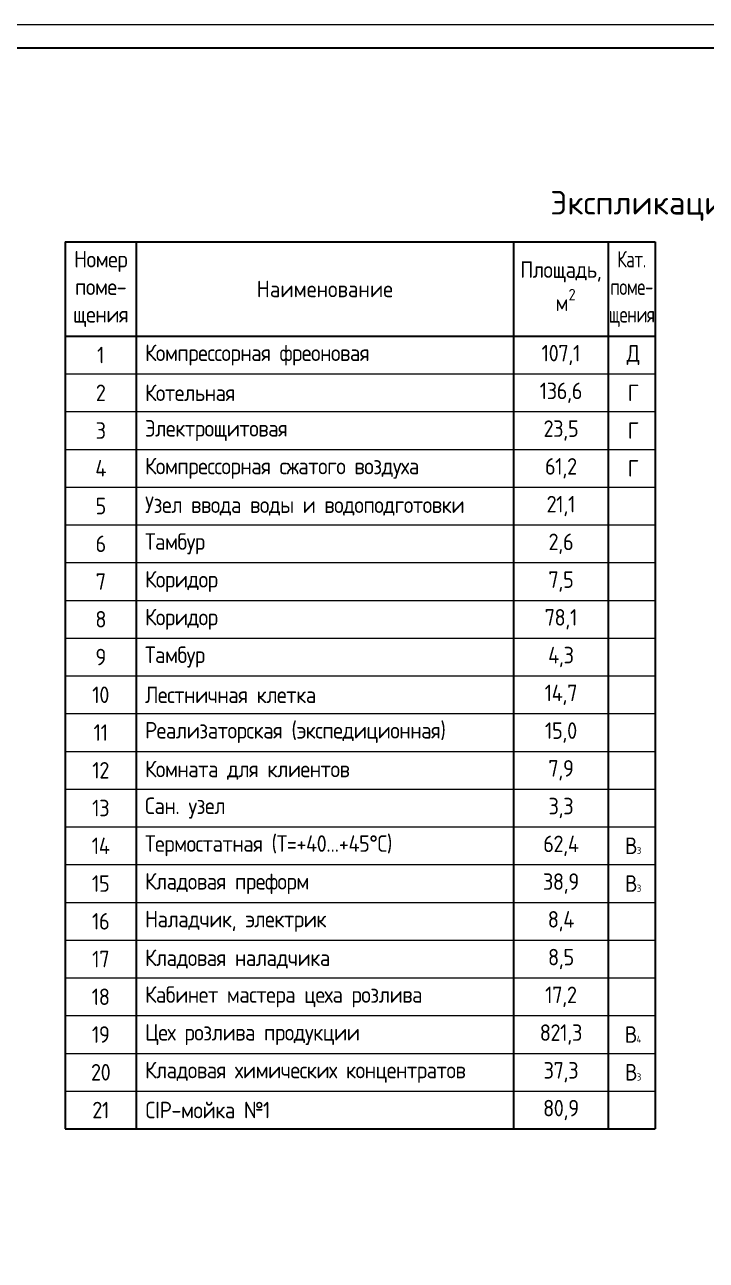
# Model space of a CAD drawing. Extents: x -965262 to 1142518, y -357520 to 71675.
# Drawn here: x 127810 to 142249, y -182172 to -155988 of the extents above; entities that cross this region are included whole.
import ezdxf

# ---------------------------------------------------------------- set-up
doc = ezdxf.new("R2010")
doc.units = 0
doc.header["$LTSCALE"] = 10
doc.layers.get('0').update_dxf_attribs({"linetype": 'CONTINUOUS', "lineweight": 30})
doc.styles.add('GOST 2.304', font='isocpeur.ttf', dxfattribs={"width": 0.75, "height": 250})
doc.styles.add('GOST-2.304_Type-B', font='isocpeur.ttf', dxfattribs={"width": 0.9})

msp = doc.modelspace()

# ---------------------------------------------------------------- linework, layer by layer
for p, q in [((128667.6, -160588.1, -3259.8), (141167.6, -160588.1, -3259.8)), ((128667.6, -160588.1, -3259.8), (128667.6, -179388.1, -3259.8)), ((130167.6, -160588.1, -3259.8), (130167.6, -179388.1, -3259.8)), ((138167.6, -160588.1, -3259.8), (138167.6, -179388.1, -3259.8)), ((140167.6, -160588.1, -3259.8), (140167.6, -179388.1, -3259.8)), ((141167.6, -160588.1, -3259.8), (141167.6, -179388.1, -3259.8)), ((128667.6, -162588.1, -3259.8), (141167.6, -162588.1, -3259.8)), ((128667.6, -179388.1, -3259.8), (141167.6, -179388.1, -3259.8))]:
    msp.add_line(p, q)
at = {"lineweight": 15}
for p, q in [((128667.6, -163388.1, -3259.8), (141167.6, -163388.1, -3259.8)), ((128667.6, -164188.1, -3259.8), (141167.6, -164188.1, -3259.8)), ((128667.6, -164988.1, -3259.8), (141167.6, -164988.1, -3259.8)), ((128667.6, -165788.1, -3259.8), (141167.6, -165788.1, -3259.8)), ((128667.6, -166588.1, -3259.8), (141167.6, -166588.1, -3259.8)), ((128667.6, -167388.1, -3259.8), (141167.6, -167388.1, -3259.8)), ((128667.6, -168188.1, -3259.8), (141167.6, -168188.1, -3259.8)), ((128667.6, -168988.1, -3259.8), (141167.6, -168988.1, -3259.8)), ((128667.6, -169788.1, -3259.8), (141167.6, -169788.1, -3259.8)), ((128667.6, -170588.1, -3259.8), (141167.6, -170588.1, -3259.8)), ((128667.6, -171388.1, -3259.8), (141167.6, -171388.1, -3259.8)), ((128667.6, -172188.1, -3259.8), (141167.6, -172188.1, -3259.8)), ((128667.6, -172988.1, -3259.8), (141167.6, -172988.1, -3259.8)), ((128667.6, -173788.1, -3259.8), (141167.6, -173788.1, -3259.8)), ((128667.6, -174588.1, -3259.8), (141167.6, -174588.1, -3259.8)), ((128667.6, -175388.1, -3259.8), (141167.6, -175388.1, -3259.8)), ((128667.6, -176188.1, -3259.8), (141167.6, -176188.1, -3259.8)), ((128667.6, -176988.1, -3259.8), (141167.6, -176988.1, -3259.8)), ((128667.6, -177788.1, -3259.8), (141167.6, -177788.1, -3259.8)), ((128667.6, -178588.1, -3259.8), (141167.6, -178588.1, -3259.8))]:
    msp.add_line(p, q, dxfattribs=at)
at = {"lineweight": 15, "elevation": -3259.8}
msp.add_lwpolyline([(169667.6, -240087.8), (169667.6, -155987.8), (50767.6, -155987.8), (50767.6, -240087.8)], close=True, dxfattribs=at)
at = {"elevation": -3259.8}
msp.add_lwpolyline([(169167.6, -239587.8), (169167.6, -156487.8), (52767.6, -156487.8), (52767.6, -239587.8)], close=True, dxfattribs=at)

# ---------------------------------------------------------------- texts
for s, insert, char_height, width, attachment_point, style in [('{\\W1;Экспликация помещений на отм. %%P0.000 (-0.600; -0.900; -1.200)}', (148917.6, -159828, -2355.5), 500, 40500, 5, 'GOST 2.304'), ('{\\fISOCPEUR|b0|i0|c204|p34;\\T0.95;Номер поме\\fISOCPEUR|b0|i0|c0|p34;-\\P\\fISOCPEUR|b0|i0|c204|p34;щения}', (129417.6, -161588.1, -3259.8), 350, 1300, 5, 'GOST-2.304_Type-B'), ('\\A1;{\\fISOCPEUR|b0|i0|c204|p34;\\T0.95;Площадь\\fISOCPEUR|b0|i0|c0|p34;,\\T1;\\P\\fISOCPEUR|b0|i0|c204|p34; м\\fISOCPEUR|b0|i0|c0|p34;\\H0.7x;\\S2^  ;}', (139167.6, -161588.1, -3259.8), 350, 2000, 5, 'GOST-2.304_Type-B'), ('\\A1;{\\fISOCPEUR|b0|i0|c204|p34;\\W0.75;\\T0.95;Кат.\\Pпоме-\\Pщения}', (140667.6, -161588.1, -3259.8), 350, 1000, 5, 'GOST-2.304_Type-B'), ('{\\fISOCPEUR|b0|i0|c204|p34;Наименование}', (134167.6, -161588.1, -3259.8), 350, 7700, 5, 'GOST-2.304_Type-B'), ('{\\T0.95;1}', (129417.6, -162988.1, -3259.8), 350, 1500, 5, 'GOST-2.304_Type-B'), ('{\\T0.95; Компрессорная фреоновая}', (130167.6, -162988.1, -3259.8), 350, 8000, 4, 'GOST-2.304_Type-B'), ('{\\fISOCPEUR|b0|i0|c0|p34;\\T0.95;107,1}', (139167.6, -162988.1, -3259.8), 350, 2000, 5, 'GOST-2.304_Type-B'), ('{\\T0.95;Д}', (140696, -162988.1, -3259.8), 350, 814.707, 5, 'GOST-2.304_Type-B'), ('{\\fISOCPEUR|b0|i0|c0|p34;\\T0.95;2}', (129417.6, -163788.1, -3259.8), 350, 1500, 5, 'GOST-2.304_Type-B'), ('{\\fISOCPEUR|b0|i0|c0|p34;\\T0.95; \\fISOCPEUR|b0|i0|c204|p34;Котельная}', (130167.6, -163788.1, -3259.8), 350, 8000, 4, 'GOST-2.304_Type-B'), ('{\\fISOCPEUR|b0|i0|c0|p34;\\T0.95;136,6}', (139167.6, -163788.1, -3259.8), 350, 2000, 5, 'GOST-2.304_Type-B'), ('{\\T0.95;Г}', (140696, -163788.1, -3259.8), 350, 814.707, 5, 'GOST-2.304_Type-B'), ('{\\fISOCPEUR|b0|i0|c0|p34;\\T0.95;3}', (129417.6, -164588.1, -3259.8), 350, 1500, 5, 'GOST-2.304_Type-B'), ('{\\T0.95; Электрощитовая}', (130167.6, -164588.1, -3259.8), 350, 8000, 4, 'GOST-2.304_Type-B'), ('{\\T0.95;23,5}', (139167.6, -164588.1, -3259.8), 350, 2000, 5, 'GOST-2.304_Type-B'), ('{\\T0.95;Г}', (140696, -164588.1, -3259.8), 350, 814.707, 5, 'GOST-2.304_Type-B'), ('{\\fISOCPEUR|b0|i0|c0|p34;\\T0.95;4}', (129417.6, -165388.1, -3259.8), 350, 1500, 5, 'GOST-2.304_Type-B'), ('{\\fISOCPEUR|b0|i0|c0|p34;\\T0.95; \\fISOCPEUR|b0|i0|c204|p34;Компрессорная сжатого воздуха}', (130167.6, -165388.1, -3259.8), 350, 8000, 4, 'GOST-2.304_Type-B'), ('{\\T0.95;61,2}', (139167.6, -165388.1, -3259.8), 350, 2000, 5, 'GOST-2.304_Type-B'), ('{\\T0.95;Г}', (140696, -165388.1, -3259.8), 350, 814.707, 5, 'GOST-2.304_Type-B'), ('{\\fISOCPEUR|b0|i0|c0|p34;\\T0.95; \\fISOCPEUR|b0|i0|c204|p34;Узел ввода воды и водоподготовки}', (130167.6, -166188.1, -3259.8), 350, 8000, 4, 'GOST-2.304_Type-B'), ('{\\fISOCPEUR|b0|i0|c0|p34;\\T0.95;21,1}', (139167.6, -166188.1, -3259.8), 350, 2000, 5, 'GOST-2.304_Type-B'), ('{\\fISOCPEUR|b0|i0|c0|p34;\\T0.95;5}', (129417.6, -166188.1, -3259.8), 350, 1500, 5, 'GOST-2.304_Type-B'), ('{\\fISOCPEUR|b0|i0|c0|p34;\\T0.95; \\fISOCPEUR|b0|i0|c204|p34;Тамбур}', (130167.6, -166988.1, -3259.8), 350, 8000, 4, 'GOST-2.304_Type-B'), ('{\\fISOCPEUR|b0|i0|c0|p34;\\T0.95;2,6}', (139167.6, -166988.1, -3259.8), 350, 2000, 5, 'GOST-2.304_Type-B'), ('{\\fISOCPEUR|b0|i0|c0|p34;\\T0.95;6}', (129417.6, -166988.1, -3259.8), 350, 1500, 5, 'GOST-2.304_Type-B'), ('{\\fISOCPEUR|b0|i0|c0|p34;\\T0.95; \\fISOCPEUR|b0|i0|c204|p34;Коридор}', (130167.6, -167788.1, -3259.8), 350, 8000, 4, 'GOST-2.304_Type-B'), ('{\\fISOCPEUR|b0|i0|c0|p34;\\T0.95;7,5}', (139167.6, -167788.1, -3259.8), 350, 2000, 5, 'GOST-2.304_Type-B'), ('{\\fISOCPEUR|b0|i0|c0|p34;\\T0.95;7}', (129417.6, -167788.1, -3259.8), 350, 1500, 5, 'GOST-2.304_Type-B'), ('{\\fISOCPEUR|b0|i0|c0|p34;\\T0.95;8}', (129417.6, -168588.1, -3259.8), 350, 1500, 5, 'GOST-2.304_Type-B'), ('{\\fISOCPEUR|b0|i0|c0|p34;\\T0.95; \\fISOCPEUR|b0|i0|c204|p34;Коридор}', (130167.6, -168588.1, -3259.8), 350, 8000, 4, 'GOST-2.304_Type-B'), ('{\\fISOCPEUR|b0|i0|c0|p34;\\T0.95;78,1}', (139167.6, -168588.1, -3259.8), 350, 2000, 5, 'GOST-2.304_Type-B'), ('{\\fISOCPEUR|b0|i0|c0|p34;\\T0.95;9}', (129417.6, -169388.1, -3259.8), 350, 1500, 5, 'GOST-2.304_Type-B'), ('{\\fISOCPEUR|b0|i0|c0|p34;\\T0.95; \\fISOCPEUR|b0|i0|c204|p34;Тамбур}', (130167.6, -169388.1, -3259.8), 350, 8000, 4, 'GOST-2.304_Type-B'), ('{\\fISOCPEUR|b0|i0|c0|p34;\\T0.95;4,3}', (139167.6, -169388.1, -3259.8), 350, 2000, 5, 'GOST-2.304_Type-B'), ('{\\fISOCPEUR|b0|i0|c0|p34;\\T0.95;10}', (129417.6, -170188.1, -3259.8), 350, 1500, 5, 'GOST-2.304_Type-B'), ('{\\fISOCPEUR|b0|i0|c0|p34;\\T0.95; \\fISOCPEUR|b0|i0|c204|p34;Лестничная клетка}', (130167.6, -170188.1, -3259.8), 350, 8000, 4, 'GOST-2.304_Type-B'), ('{\\fISOCPEUR|b0|i0|c0|p34;\\T0.95;14,7}', (139167.6, -170188.1, -3259.8), 350, 2000, 5, 'GOST-2.304_Type-B'), ('{\\fISOCPEUR|b0|i0|c0|p34;\\T0.95;11}', (129417.6, -170988.1, -3259.8), 350, 1500, 5, 'GOST-2.304_Type-B'), ('{\\fISOCPEUR|b0|i0|c0|p34;\\T0.95; \\fISOCPEUR|b0|i0|c204|p34;Реализаторская (экспедиционная)}', (130167.6, -170988.1, -3259.8), 350, 8000, 4, 'GOST-2.304_Type-B'), ('{\\fISOCPEUR|b0|i0|c0|p34;\\T0.95;15,0}', (139167.6, -170988.1, -3259.8), 350, 2000, 5, 'GOST-2.304_Type-B'), ('{\\fISOCPEUR|b0|i0|c0|p34;\\T0.95;12}', (129417.6, -171788.1, -3259.8), 350, 1500, 5, 'GOST-2.304_Type-B'), ('{\\fISOCPEUR|b0|i0|c0|p34;\\T0.95; \\fISOCPEUR|b0|i0|c204|p34;Комната для клиентов}', (130167.6, -171788.1, -3259.8), 350, 8000, 4, 'GOST-2.304_Type-B'), ('{\\fISOCPEUR|b0|i0|c0|p34;\\T0.95;7,9}', (139167.6, -171788.1, -3259.8), 350, 2000, 5, 'GOST-2.304_Type-B'), ('{\\fISOCPEUR|b0|i0|c0|p34;\\T0.95;13}', (129417.6, -172588.1, -3259.8), 350, 1500, 5, 'GOST-2.304_Type-B'), ('{\\fISOCPEUR|b0|i0|c0|p34;\\T0.95; \\fISOCPEUR|b0|i0|c204|p34;Сан. узел}', (130167.6, -172588.1, -3259.8), 350, 8000, 4, 'GOST-2.304_Type-B'), ('{\\fISOCPEUR|b0|i0|c0|p34;\\T0.95;3,3}', (139167.6, -172588.1, -3259.8), 350, 2000, 5, 'GOST-2.304_Type-B'), ('{\\fISOCPEUR|b0|i0|c0|p34;\\T0.95;14}', (129417.6, -173388.1, -3259.8), 350, 1500, 5, 'GOST-2.304_Type-B'), ('{\\fISOCPEUR|b0|i0|c0|p34;\\T0.95; \\fISOCPEUR|b0|i0|c204|p34;Термостатная\\fISOCPEUR|b0|i0|c0|p34; (\\fISOCPEUR|b0|i0|c204|p34;Т=+40...+45%%DС)}', (130167.6, -173388.1, -3259.8), 350, 8000, 4, 'GOST-2.304_Type-B'), ('{\\fISOCPEUR|b0|i0|c0|p34;\\T0.95;62,4}', (139167.6, -173388.1, -3259.8), 350, 2000, 5, 'GOST-2.304_Type-B'), ('{\\T0.95;В\\H0.42857x;3}', (140696, -173388.1, -3259.8), 350, 814.707, 5, 'GOST-2.304_Type-B'), ('{\\fISOCPEUR|b0|i0|c0|p34;\\T0.95;15}', (129417.6, -174188.1, -3259.8), 350, 1500, 5, 'GOST-2.304_Type-B'), ('{\\fISOCPEUR|b0|i0|c0|p34;\\T0.95; \\fISOCPEUR|b0|i0|c204|p34;Кладовая преформ}', (130167.6, -174188.1, -3259.8), 350, 8000, 4, 'GOST-2.304_Type-B'), ('{\\fISOCPEUR|b0|i0|c0|p34;\\T0.95;38,9}', (139167.6, -174188.1, -3259.8), 350, 2000, 5, 'GOST-2.304_Type-B'), ('{\\T0.95;В\\H0.42857x;3}', (140696, -174188.1, -3259.8), 350, 814.707, 5, 'GOST-2.304_Type-B'), ('{\\fISOCPEUR|b0|i0|c0|p34;\\T0.95;16}', (129417.6, -174988.1, -3259.8), 350, 1500, 5, 'GOST-2.304_Type-B'), ('{\\fISOCPEUR|b0|i0|c0|p34;\\T0.95; \\fISOCPEUR|b0|i0|c204|p34;Наладчик, электрик}', (130167.6, -174988.1, -3259.8), 350, 8000, 4, 'GOST-2.304_Type-B'), ('{\\fISOCPEUR|b0|i0|c0|p34;\\T0.95;8,4}', (139167.6, -174988.1, -3259.8), 350, 2000, 5, 'GOST-2.304_Type-B'), ('{\\fISOCPEUR|b0|i0|c0|p34;\\T0.95;17}', (129417.6, -175788.1, -3259.8), 350, 1500, 5, 'GOST-2.304_Type-B'), ('{\\fISOCPEUR|b0|i0|c0|p34;\\T0.95; \\fISOCPEUR|b0|i0|c204|p34;Кладовая наладчика}', (130167.6, -175788.1, -3259.8), 350, 8000, 4, 'GOST-2.304_Type-B'), ('{\\fISOCPEUR|b0|i0|c0|p34;\\T0.95;8,5}', (139167.6, -175788.1, -3259.8), 350, 2000, 5, 'GOST-2.304_Type-B'), ('{\\fISOCPEUR|b0|i0|c0|p34;\\T0.95;18}', (129417.6, -176588.1, -3259.8), 350, 1500, 5, 'GOST-2.304_Type-B'), ('{\\fISOCPEUR|b0|i0|c0|p34;\\T0.95; \\fISOCPEUR|b0|i0|c204|p34;Кабинет мастера цеха розлива}', (130167.6, -176588.1, -3259.8), 350, 8000, 4, 'GOST-2.304_Type-B'), ('{\\fISOCPEUR|b0|i0|c0|p34;\\T0.95;17,2}', (139167.6, -176588.1, -3259.8), 350, 2000, 5, 'GOST-2.304_Type-B'), ('{\\fISOCPEUR|b0|i0|c0|p34;\\T0.95;19}', (129417.6, -177388.1, -3259.8), 350, 1500, 5, 'GOST-2.304_Type-B'), ('{\\fISOCPEUR|b0|i0|c0|p34;\\T0.95; \\fISOCPEUR|b0|i0|c204|p34;Цех розлива\\fISOCPEUR|b0|i0|c0|p34; \\fISOCPEUR|b0|i0|c204|p34;продукции}', (130167.6, -177388.1, -3259.8), 350, 8000, 4, 'GOST-2.304_Type-B'), ('{\\fISOCPEUR|b0|i0|c0|p34;\\T0.95;821,3}', (139167.6, -177388.1, -3259.8), 350, 2000, 5, 'GOST-2.304_Type-B'), ('{\\T0.95;В\\H0.42857x;4}', (140696, -177388.1, -3259.8), 350, 814.707, 5, 'GOST-2.304_Type-B'), ('{\\fISOCPEUR|b0|i0|c0|p34;\\T0.95;20}', (129417.6, -178188.1, -3259.8), 350, 1500, 5, 'GOST-2.304_Type-B'), ('{\\fISOCPEUR|b0|i0|c0|p34;\\T0.95; \\fISOCPEUR|b0|i0|c204|p34;Кладовая химических концентратов}', (130167.6, -178188.1, -3259.8), 350, 8000, 4, 'GOST-2.304_Type-B'), ('{\\fISOCPEUR|b0|i0|c0|p34;\\T0.95;37,3}', (139167.6, -178188.1, -3259.8), 350, 2000, 5, 'GOST-2.304_Type-B'), ('{\\T0.95;В\\H0.42857x;3}', (140696, -178188.1, -3259.8), 350, 814.707, 5, 'GOST-2.304_Type-B'), ('{\\fISOCPEUR|b0|i0|c0|p34;\\T0.95;21}', (129417.6, -178988.1, -3259.8), 350, 1500, 5, 'GOST-2.304_Type-B'), ('{\\fISOCPEUR|b0|i0|c0|p34;\\T0.95; CIP-\\fISOCPEUR|b0|i0|c204|p34;мойка №1}', (130167.6, -178988.1, -3259.8), 350, 8000, 4, 'GOST-2.304_Type-B'), ('{\\fISOCPEUR|b0|i0|c0|p34;\\T0.95;80,9}', (139167.6, -178988.1, -3259.8), 350, 2000, 5, 'GOST-2.304_Type-B')]:
    msp.add_mtext(s, dxfattribs=dict(insert=insert, char_height=char_height, width=width, attachment_point=attachment_point, style=style))
at = {"lineweight": 0, "insert": (140170.1, -176990.4, -3259.8), "char_height": 0.75, "width": 2.093, "attachment_point": 1, "style": 'GOST 2.304'}
msp.add_mtext('{\\fArial|b0|i0|c204|p34;4}', dxfattribs=at)

doc.saveas('drawing.dxf')
